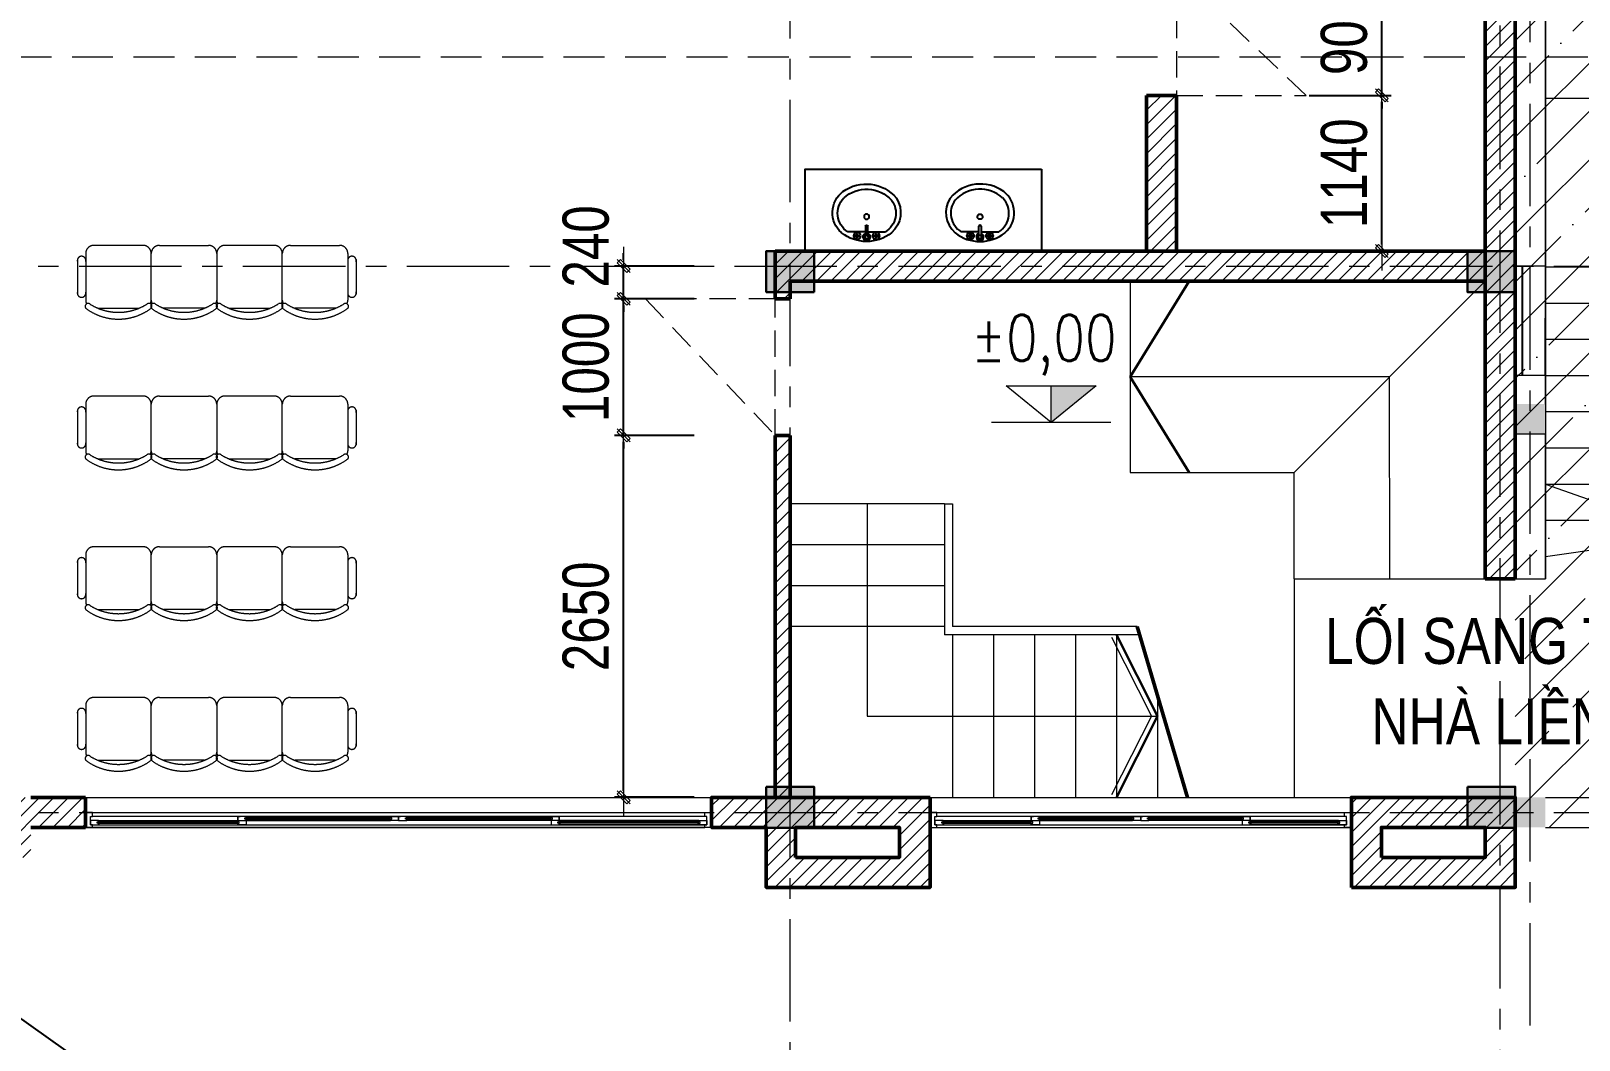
# Model space of a CAD drawing. Header units: millimetres. Extents: x 1109421 to 1726579, y -247837 to 144927.
# Drawn here: x 1673322 to 1684659, y -132311 to -124922 of the extents above; entities that cross this region are included whole.
import ezdxf
from ezdxf.enums import TextEntityAlignment as Align

# ---------------------------------------------------------------- set-up
doc = ezdxf.new("R2010")
doc.units = ezdxf.units.MM
doc.header["$LTSCALE"] = 600
doc.header["$MEASUREMENT"] = 0
for name, pattern in [('00_Hidden', [2.4, 1.6, -0.8]), ('CENTER', [2, 1.25, -0.25, 0.25, -0.25]), ('HIDDEN', [0.375, 0.25, -0.125])]:
    doc.linetypes.add(name, pattern=pattern)
doc.layers.get('0').update_dxf_attribs({"lineweight": 0})
doc.layers.get('Defpoints').update_dxf_attribs({"lineweight": 0})
for name, color, linetype, lineweight in [('0.15_Cua', 144, 'Continuous', 15), ('cat1', 30, 'Continuous', 50), ('cat2', 22, 'Continuous', 30), ('dim', 144, 'Continuous', 13), ('EG Net thay', 7, 'Continuous', 25), ('hatch1', 136, 'Continuous', 9), ('LC Khac', 4, 'Continuous', 9), ('LC MANH DUT', 35, 'HIDDEN', 5), ('LC Text1', 3, 'Continuous', 20), ('LC Text2', 7, 'Continuous', 25), ('manh1', 67, 'Continuous', 13), ('NET-CAT', 3, 'Continuous', 35), ('Noi that', 35, 'Continuous', 9), ('thay1', 63, 'Continuous', 18), ('truc', 76, 'CENTER', 9)]:
    doc.layers.add(name, color=color, linetype=linetype, lineweight=lineweight)
doc.layers.add('KCS_Plotter', color=11, linetype='Continuous', plot=False)
doc.layers.add('MANH', color=147, linetype='Continuous')
doc.styles.add('HOATBIF', font='hoatbif.shx', dxfattribs={"width": 0.8})
doc.styles.add('T1', font='Vnsimli.shx', dxfattribs={"width": 0.8})
doc.styles.add('T2', font='VHARIAL.TTF', dxfattribs={"width": 0.8})
doc.dimstyles.new('1-135', dxfattribs={"dimscale": 135, "dimtxt": 2.5, "dimasz": 0.35, "dimexe": 0.5, "dimexo": 0, "dimgap": 0.8, "dimtad": 1, "dimdec": 0, "dimzin": 0, "dimdsep": 46, "dimtxsty": 'HOATBIF', "dimblk1": 'DOT', "dimblk2": 'DOT', "dimsah": 1, "dimcen": -1, "dimdle": 1, "dimclrd": 256, "dimclre": 256, "dimclrt": 4, "dimadec": 3, "dimazin": 2, "dimtfac": 0.333333, "dimtdec": 0, "dimtix": 1, "dimtmove": 2, "dimatfit": 3, "dimldrblk": 'DOT', "dimfxl": 1, "dimtvp": 0.833333, "dimtolj": 1, "dimtzin": 0, "dimarcsym": 0})

# ---------------------------------------------------------------- blocks, each defined once
blk = doc.blocks.new('dfdfdffđ')
at = {"layer": 'Noi that', "linetype": '00_Hidden'}
for p, q in [((954677, -6213), (954317, -6213)), ((954797, -6213), (955157, -6213)), ((955637, -6213), (955277, -6213)), ((955757, -6213), (956117, -6213)), ((954197, -6316), (954197, -6571)), ((954257, -6273), (954257, -6613)), ((954737, -6613), (954737, -6273)), ((954737, -6613), (954737, -6273)), ((955217, -6273), (955217, -6613)), ((955217, -6273), (955217, -6613)), ((955697, -6613), (955697, -6273)), ((955697, -6613), (955697, -6273)), ((956177, -6273), (956177, -6613)), ((956237, -6316), (956237, -6571)), ((954348, -6673), (954646, -6673)), ((955126, -6673), (954828, -6673)), ((955308, -6673), (955606, -6673)), ((956086, -6673), (955788, -6673))]:
    blk.add_line(p, q, dxfattribs=at)
for centre, radius, start, end in [((954317, -6273), 60, 90, 180), ((954677, -6273), 60, 0, 90), ((954797, -6273), 60, 90, 180), ((955157, -6273), 60, 0, 90), ((955277, -6273), 60, 90, 180), ((955637, -6273), 60, 0, 90), ((955757, -6273), 60, 90, 180), ((956117, -6273), 60, 0, 90), ((954227, -6324), 31.2, 343.7398, 196.2602), ((956207, -6324), 31.2, 343.7398, 196.2602), ((954227, -6562), 31.2, 163.7398, 16.2602), ((956207, -6562), 31.2, 163.7398, 16.2602), ((954275, -6660), 21.9, 57.9726, 216.6901), ((954317, -6613), 60, 180, 207.5844), ((954497, -6353), 400, 233.1301, 306.8699), ((954497, -6310), 393, 237.5758, 302.4242), ((954720, -6660), 21.9, 323.3099, 122.0274), ((954677, -6613), 60, 332.4156, 0), ((954755, -6660), 21.9, 57.9726, 216.6901), ((954797, -6613), 60, 180, 207.5844), ((954977, -6353), 400, 233.1301, 306.8699), ((954977, -6310), 393, 237.5758, 302.4242), ((955200, -6660), 21.9, 323.3099, 122.0274), ((955157, -6613), 60, 332.4156, 0), ((955235, -6660), 21.9, 57.9726, 216.6901), ((955277, -6613), 60, 180, 207.5844), ((955457, -6353), 400, 233.1301, 306.8699), ((955457, -6310), 393, 237.5758, 302.4242), ((955680, -6660), 21.9, 323.3099, 122.0274), ((955637, -6613), 60, 332.4156, 0), ((955715, -6660), 21.9, 57.9726, 216.6901), ((955757, -6613), 60, 180, 207.5844), ((955937, -6353), 400, 233.1301, 306.8699), ((955937, -6310), 393, 237.5758, 302.4242), ((956160, -6660), 21.9, 323.3099, 122.0274), ((956117, -6613), 60, 332.4156, 0)]:
    blk.add_arc(centre, radius, start, end, dxfattribs=at)
blk = doc.blocks.new('CSDS')
at = {"layer": 'MANH'}
for p, q in [((-0.08, -0.72), (-1.37, -0.72)), ((-0.83, -0.4), (-0.77, -0.4)), ((-0.83, -0.44), (-0.77, -0.44)), ((-0.71, -0.33), (-0.71, -0.28)), ((-0.71, -0.55), (-0.71, -0.5)), ((-0.67, -0.28), (-0.67, -0.33)), ((-0.67, -0.5), (-0.67, -0.55)), ((-0.6, -0.4), (-0.55, -0.4)), ((-0.6, -0.44), (-0.55, -0.44)), ((-0.08, -1.12), (-0.08, -0.5)), ((0.1, -0.5), (0.1, -1.12)), ((0.1, -0.72), (1.38, -0.72)), ((0.57, -0.4), (0.63, -0.4)), ((0.57, -0.44), (0.63, -0.44)), ((0.69, -0.33), (0.69, -0.28)), ((0.69, -0.55), (0.69, -0.5)), ((0.73, -0.28), (0.73, -0.33)), ((0.73, -0.5), (0.73, -0.55)), ((0.8, -0.4), (0.85, -0.4)), ((0.8, -0.44), (0.85, -0.44))]:
    blk.add_line(p, q, dxfattribs=at)
for centre, major_axis, start_param, end_param in [((0.01, -2.93), (2.07, 2.07), 0.111462, 1.463911), ((-0.54, -2.11), (1.38, 1.38), 1.512976, 3.273685), ((-0.5, -2.07), (-1.14, 1.14), -0.214848, 1.559642), ((-0.69, -0.42), (0.186, 0.186), 5.497787, 11.780972), ((-0.86, -0.42), (0.0309, 0.0309), 5.497787, 11.780972), ((-0.69, -0.42), (0.0619, 0.0619), 5.497787, 11.780972), ((-0.69, -0.42), (-0.0464, 0.0464), 3.926991, 10.210176), ((-0.69, -0.24), (-0.0309, 0.0309), 3.926991, 10.210176), ((-0.69, -0.59), (-0.0309, 0.0309), 3.926991, 10.210176), ((-0.51, -0.42), (0.0309, 0.0309), 5.497787, 11.780972), ((0.01, -0.34), (0.191, 0.191), 4.257288, 9.879879), ((0.01, -0.34), (0.131, 0.131), 4.416969, 9.720198), ((0.01, -0.33), (0.0928, 0.0928), 5.497787, 11.780972), ((0.01, -1.12), (0.0619, 0.0619), 2.356282, 5.4977), ((0.71, -0.42), (0.186, 0.186), 5.497787, 11.780972), ((0.54, -0.42), (0.0309, 0.0309), 5.497787, 11.780972), ((0.71, -0.42), (0.0619, 0.0619), 5.497787, 11.780972), ((0.71, -0.42), (-0.0464, 0.0464), 3.926991, 10.210176), ((0.71, -0.24), (-0.0309, 0.0309), 3.926991, 10.210176), ((0.71, -0.59), (-0.0309, 0.0309), 3.926991, 10.210176), ((0.89, -0.42), (0.0309, 0.0309), 5.497787, 11.780972), ((0.55, -2.08), (1.13, 1.13), 4.862989, 6.520348), ((0.55, -2.12), (1.38, 1.38), 4.922045, 6.353974), ((0.01, -1.82), (0.134, 0.134), 5.497787, 11.780972), ((-0.02, -1.33), (-2.04, 2.04), 1.723621, 3.229353), ((0.01, -1.38), (1.74, 1.74), 3.187795, 4.763099)]:
    blk.add_ellipse(centre, major_axis=major_axis, ratio=1, start_param=start_param, end_param=end_param, dxfattribs=at)
blk = doc.blocks.new('COT BT')
at = {"layer": 'cat2', "ltscale": 2}
h = blk.add_hatch(color=256, dxfattribs=at)
h.dxf.hatch_style = 1
h.paths.add_polyline_path([(240, 190), (-110, 190), (-110, -110), (240, -110)])
blk.add_lwpolyline([(-110, 190), (240, 190), (240, -110), (-110, -110)], close=True, dxfattribs=at)
blk = doc.blocks.new('t 1')
at = {"layer": 'NET-CAT'}
for points in [[(-3380, -6035), (-3600, -6035), (-3600, -5815), (-3380, -5815)], [(-3380, -8915), (-3600, -8915), (-3600, -8695), (-3380, -8695)]]:
    blk.add_hatch(color=256, dxfattribs=at).paths.add_polyline_path(points)
at = {"layer": 'LC Khac', "ltscale": 5}
for p, q in [((-3380, -5185), (-3380, -2835)), ((-3380, -2835), (-3380, -7095)), ((-3380, -3575), (1035, -3575)), ((-3380, -4805), (-3600, -4805)), ((-3380, -4810), (-1880, -4810)), ((-3380, -5075), (-1930, -5075)), ((-3380, -5075), (-1930, -5075)), ((-3380, -5340), (-1930, -5340)), ((-3600, -5605), (-3600, -6035)), ((-3380, -5605), (-3600, -5605)), ((-3380, -5815), (-3380, -5605)), ((-3380, -5605), (-1930, -5605)), ((-3380, -5870), (-1930, -5870)), ((-3380, -6135), (-1930, -6135)), ((-3380, -6400), (-1930, -6400)), ((-3380, -6665), (-1930, -6665)), ((-3380, -6930), (-1880, -6720)), ((-3380, -8695), (110, -8693))]:
    blk.add_line(p, q, dxfattribs=at)
for points in [[(2019, 6535), (-1950, 6535), (-1950, 5735), (-3600, 5735), (-3600, -4805)], [(-3380, -6400), (-2630, -6665), (-1880, -6400)], [(-3380, -8915), (110, -8915), (110, -8693)]]:
    blk.add_lwpolyline(points, dxfattribs=at)
blk.add_lwpolyline([(-3600, -6035), (-3600, -7095), (-3380, -7095), (-3380, -6035)], close=True, dxfattribs=at)
at = {"layer": 'MANH'}
for p, q in [((-3600, -4805), (-3600, -5605)), ((-3550, -4805), (-3550, -5605)), ((-3380, -5605), (-3380, -5185))]:
    blk.add_line(p, q, dxfattribs=at)
at = {"layer": 'truc'}
blk.add_line((-3490, -10365), (-3490, 7020), dxfattribs=at)
blk = doc.blocks.new('Caodo1')
at = {"layer": 'LC Text1'}
blk.add_hatch(color=256, dxfattribs=at).paths.add_polyline_path([(0, 200.2), (0, 0), (243.4, 200.2)])
for p, q in [((0, 0), (0, 200.2)), ((323.6, 0), (-323.6, 0))]:
    blk.add_line(p, q, dxfattribs=at)
blk.add_lwpolyline([(-243.4, 200.2), (243.4, 200.2), (0, 0), (0, 0)], close=True, dxfattribs=at)
at = {"layer": 'LC Text1', "style": 'T1', "width": 0.8}
blk.add_attdef('%%P0,00', text='', height=250, dxfattribs=at).set_placement((-39, 459.5), align=Align.MIDDLE_CENTER)
blk = doc.blocks.new('*U615')
for p, q in [((50, 0), (4535, 0)), ((50, -110), (4535, -110)), ((95, -20), (1116, -20)), ((1176, -50), (2232, -50)), ((1176, -80), (2232, -80)), ((3409, -50), (2352, -50)), ((3409, -80), (2352, -80)), ((4490, -20), (3469, -20)), ((4490, -50), (3469, -50))]:
    blk.add_line(p, q)
at = {"color": 8, "lineweight": 5}
for p, q in [((50, -20), (4535, -20)), ((4535, -80), (50, -80)), ((95, -30), (1116, -30)), ((95, -40), (1116, -40)), ((95, -50), (1116, -50)), ((1176, -60), (2232, -60)), ((1176, -70), (2232, -70)), ((3409, -60), (2352, -60)), ((3409, -70), (2352, -70)), ((4490, -30), (3469, -30)), ((4490, -40), (3469, -40))]:
    blk.add_line(p, q, dxfattribs=at)
for points in [[(50, -20), (35, -20), (35, -80), (50, -80), (50, -110), (0, -110), (0, 0), (0, 0), (0, 0), (50, 0), (50, -20), (35, -20)], [(4535, -20), (4550, -20), (4550, -80), (4535, -80), (4535, -110), (4585, -110), (4585, 0), (4585, 0), (4585, 0), (4535, 0), (4535, -20), (4550, -20)], [(95, -40), (95, -50), (35, -50), (35, -20), (95, -20), (95, -30), (85, -30), (85, -40), (95, -40)], [(1116, -40), (1116, -50), (1176, -50), (1176, -20), (1116, -20), (1116, -30), (1126, -30), (1126, -40), (1116, -40)], [(1176, -70), (1176, -80), (1116, -80), (1116, -50), (1176, -50), (1176, -60), (1166, -60), (1166, -70), (1176, -70)], [(1116, -50), (1116, -80), (1131, -80)], [(2232, -70), (2232, -80), (2292, -80), (2292, -50), (2232, -50), (2232, -60), (2242, -60), (2242, -70), (2232, -70)], [(2292, -50), (2292, -80), (2277, -80)], [(2292, -50), (2292, -80), (2307, -80)], [(2352, -70), (2352, -80), (2292, -80), (2292, -50), (2352, -50), (2352, -60), (2342, -60), (2342, -70), (2352, -70)], [(3469, -40), (3469, -50), (3409, -50), (3409, -20), (3469, -20), (3469, -30), (3459, -30), (3459, -40), (3469, -40)], [(3409, -70), (3409, -80), (3469, -80), (3469, -50), (3409, -50), (3409, -60), (3419, -60), (3419, -70), (3409, -70)], [(3469, -50), (3469, -80), (3454, -80)], [(4490, -40), (4490, -50), (4550, -50), (4550, -20), (4490, -20), (4490, -30), (4500, -30), (4500, -40), (4490, -40)]]:
    blk.add_lwpolyline(points)
for centre, start, end in [((94, -32), 14.2151, 83.5658), ((94, -38), 276.4342, 345.7849), ((1117, -32), 96.4342, 165.7849), ((1117, -38), 194.2151, 263.5658), ((1175, -62), 14.2151, 83.5658), ((1175, -68), 276.4342, 345.7849), ((2233, -62), 96.4342, 165.7849), ((2233, -68), 194.2151, 263.5658), ((2352, -62), 14.2151, 83.5658), ((2352, -68), 276.4342, 345.7849), ((3410, -62), 96.4342, 165.7849), ((3410, -68), 194.2151, 263.5658), ((3468, -32), 14.2151, 83.5658), ((3468, -38), 276.4342, 345.7849), ((4491, -32), 96.4342, 165.7849), ((4491, -38), 194.2151, 263.5658)]:
    blk.add_arc(centre, 8.25, start, end, dxfattribs=at)
blk = doc.blocks.new('*U614')
for p, q in [((50, 0), (3035, 0)), ((50, -110), (3035, -110)), ((95, -20), (741, -20)), ((801, -50), (1482, -50)), ((801, -80), (1482, -80)), ((2284, -50), (1602, -50)), ((2284, -80), (1602, -80)), ((2990, -20), (2344, -20)), ((2990, -50), (2344, -50))]:
    blk.add_line(p, q)
at = {"color": 8, "lineweight": 5}
for p, q in [((50, -20), (3035, -20)), ((3035, -80), (50, -80)), ((95, -30), (741, -30)), ((95, -40), (741, -40)), ((95, -50), (741, -50)), ((801, -60), (1482, -60)), ((801, -70), (1482, -70)), ((2284, -60), (1602, -60)), ((2284, -70), (1602, -70)), ((2990, -30), (2344, -30)), ((2990, -40), (2344, -40))]:
    blk.add_line(p, q, dxfattribs=at)
for points in [[(50, -20), (35, -20), (35, -80), (50, -80), (50, -110), (0, -110), (0, 0), (0, 0), (0, 0), (50, 0), (50, -20), (35, -20)], [(3035, -20), (3050, -20), (3050, -80), (3035, -80), (3035, -110), (3085, -110), (3085, 0), (3085, 0), (3085, 0), (3035, 0), (3035, -20), (3050, -20)], [(95, -40), (95, -50), (35, -50), (35, -20), (95, -20), (95, -30), (85, -30), (85, -40), (95, -40)], [(741, -40), (741, -50), (801, -50), (801, -20), (741, -20), (741, -30), (751, -30), (751, -40), (741, -40)], [(801, -70), (801, -80), (741, -80), (741, -50), (801, -50), (801, -60), (791, -60), (791, -70), (801, -70)], [(741, -50), (741, -80), (756, -80)], [(1482, -70), (1482, -80), (1542, -80), (1542, -50), (1482, -50), (1482, -60), (1492, -60), (1492, -70), (1482, -70)], [(1542, -50), (1542, -80), (1527, -80)], [(1542, -50), (1542, -80), (1557, -80)], [(1602, -70), (1602, -80), (1542, -80), (1542, -50), (1602, -50), (1602, -60), (1592, -60), (1592, -70), (1602, -70)], [(2344, -40), (2344, -50), (2284, -50), (2284, -20), (2344, -20), (2344, -30), (2334, -30), (2334, -40), (2344, -40)], [(2284, -70), (2284, -80), (2344, -80), (2344, -50), (2284, -50), (2284, -60), (2294, -60), (2294, -70), (2284, -70)], [(2344, -50), (2344, -80), (2329, -80)], [(2990, -40), (2990, -50), (3050, -50), (3050, -20), (2990, -20), (2990, -30), (3000, -30), (3000, -40), (2990, -40)]]:
    blk.add_lwpolyline(points)
for centre, start, end in [((94, -32), 14.2151, 83.5658), ((94, -38), 276.4342, 345.7849), ((742, -32), 96.4342, 165.7849), ((742, -38), 194.2151, 263.5658), ((800, -62), 14.2151, 83.5658), ((800, -68), 276.4342, 345.7849), ((1483, -62), 96.4342, 165.7849), ((1483, -68), 194.2151, 263.5658), ((1602, -62), 14.2151, 83.5658), ((1602, -68), 276.4342, 345.7849), ((2285, -62), 96.4342, 165.7849), ((2285, -68), 194.2151, 263.5658), ((2343, -32), 14.2151, 83.5658), ((2343, -38), 276.4342, 345.7849), ((2991, -32), 96.4342, 165.7849), ((2991, -38), 194.2151, 263.5658)]:
    blk.add_arc(centre, 8.25, start, end, dxfattribs=at)
blk = doc.blocks.new('DOT')
at = {"layer": 'dim'}
for p, q in [((-3, 0), (3, 0)), ((-1, -1), (1, 1))]:
    blk.add_line(p, q, dxfattribs=at)
blk.add_lwpolyline([(0.5, 1), (-1, -0.5), (-0.5, -1), (1, 0.5)], close=True, dxfattribs=at)
blk = doc.blocks.new('*D1778')
at = {"layer": 'Defpoints', "color": 0, "transparency": 16777216}
for p in [(1677662, -127884), (1678179, -127884), (1678179, -130534)]:
    blk.add_point(p, dxfattribs=at)
at = {"layer": 'dim', "lineweight": -2, "transparency": 16777216}
for p, q in [((1678179, -127884), (1677595, -127884)), ((1677662, -130487), (1677662, -127932)), ((1678179, -130534), (1677595, -130534))]:
    blk.add_line(p, q, dxfattribs=at)
at = {"layer": 'dim', "lineweight": -2, "transparency": 16777216, "xscale": 47.25, "yscale": 47.25, "zscale": 47.25}
for p, rotation in [((1677662, -127884), 90), ((1677662, -130534), 270)]:
    blk.add_blockref('DOT', p, dxfattribs=dict(at, rotation=rotation))
at = {"layer": 'dim', "color": 4, "transparency": 16777216, "insert": (1677386, -129209), "char_height": 337.5, "attachment_point": 5, "rotation": 90, "style": 'HOATBIF'}
blk.add_mtext('\\A1;2650', dxfattribs=at)
blk = doc.blocks.new('_Dot')
at = {"color": 0, "linetype": 'ByBlock', "lineweight": -2}
blk.add_line((-0.5, 0), (-1, 0), dxfattribs=at)
at = {"color": 0, "linetype": 'ByBlock', "const_width": 0.5}
blk.add_lwpolyline([(-0.25, 0, 1), (0.25, 0, 1)], format="xyb", close=True, dxfattribs=at)
blk = doc.blocks.new('*D1779')
at = {"layer": 'Defpoints', "color": 0, "transparency": 16777216}
for p in [(1677662, -126884), (1678179, -126884), (1678179, -127884)]:
    blk.add_point(p, dxfattribs=at)
at = {"layer": 'dim', "lineweight": -2, "transparency": 16777216}
for p, q in [((1677662, -126837), (1677662, -126790)), ((1678179, -126884), (1677595, -126884)), ((1677662, -127884), (1677662, -126884)), ((1678179, -127884), (1677595, -127884)), ((1677662, -127932), (1677662, -127979))]:
    blk.add_line(p, q, dxfattribs=at)
at = {"layer": 'dim', "lineweight": -2, "transparency": 16777216, "xscale": 47.25, "yscale": 47.25, "zscale": 47.25}
for p, rotation in [((1677662, -126884), 270), ((1677662, -127884), 90)]:
    blk.add_blockref('DOT', p, dxfattribs=dict(at, rotation=rotation))
at = {"layer": 'dim', "color": 4, "transparency": 16777216, "insert": (1677386, -127384), "char_height": 337.5, "attachment_point": 5, "rotation": 90, "style": 'HOATBIF'}
blk.add_mtext('\\A1;1000', dxfattribs=at)
blk = doc.blocks.new('*D1780')
at = {"layer": 'Defpoints', "color": 0, "transparency": 16777216}
for p in [(1677662, -126644), (1678179, -126644), (1678179, -126884)]:
    blk.add_point(p, dxfattribs=at)
at = {"layer": 'dim', "lineweight": -2, "transparency": 16777216}
for p, q in [((1677662, -126597), (1677662, -126550)), ((1678179, -126644), (1677595, -126644)), ((1677662, -126884), (1677662, -126644)), ((1678179, -126884), (1677595, -126884)), ((1677662, -126932), (1677662, -126979))]:
    blk.add_line(p, q, dxfattribs=at)
at = {"layer": 'dim', "lineweight": -2, "transparency": 16777216, "xscale": 47.25, "yscale": 47.25, "zscale": 47.25}
for p, rotation in [((1677662, -126644), 270), ((1677662, -126884), 90)]:
    blk.add_blockref('DOT', p, dxfattribs=dict(at, rotation=rotation))
at = {"layer": 'dim', "color": 4, "transparency": 16777216, "insert": (1677386, -126500), "char_height": 337.5, "attachment_point": 5, "rotation": 90, "style": 'HOATBIF'}
blk.add_mtext('\\A1;240', dxfattribs=at)
blk = doc.blocks.new('*D1781')
at = {"layer": 'Defpoints', "color": 0, "transparency": 16777216}
for p in [(1682683, -125394), (1683215, -125394), (1682683, -126534)]:
    blk.add_point(p, dxfattribs=at)
at = {"layer": 'dim', "lineweight": -2, "transparency": 16777216}
for p, q in [((1682683, -125394), (1683283, -125394)), ((1683215, -126487), (1683215, -125442)), ((1682683, -126534), (1683283, -126534))]:
    blk.add_line(p, q, dxfattribs=at)
at = {"layer": 'dim', "lineweight": -2, "transparency": 16777216, "xscale": 47.25, "yscale": 47.25, "zscale": 47.25}
for p, rotation in [((1683215, -125394), 90), ((1683215, -126534), 270)]:
    blk.add_blockref('DOT', p, dxfattribs=dict(at, rotation=rotation))
at = {"layer": 'dim', "color": 4, "transparency": 16777216, "insert": (1682939, -125964), "char_height": 337.5, "attachment_point": 5, "rotation": 90, "style": 'HOATBIF'}
blk.add_mtext('\\A1;1140', dxfattribs=at)
blk = doc.blocks.new('*D1782')
at = {"layer": 'Defpoints', "color": 0, "transparency": 16777216}
for p in [(1682683, -124494), (1683215, -124494), (1682683, -125394)]:
    blk.add_point(p, dxfattribs=at)
at = {"layer": 'dim', "lineweight": -2, "transparency": 16777216}
for p, q in [((1683215, -124447), (1683215, -124400)), ((1682683, -124494), (1683283, -124494)), ((1683215, -125394), (1683215, -124494)), ((1682683, -125394), (1683283, -125394)), ((1683215, -125442), (1683215, -125489))]:
    blk.add_line(p, q, dxfattribs=at)
at = {"layer": 'dim', "lineweight": -2, "transparency": 16777216, "xscale": 47.25, "yscale": 47.25, "zscale": 47.25}
for p, rotation in [((1683215, -124494), 270), ((1683215, -125394), 90)]:
    blk.add_blockref('DOT', p, dxfattribs=dict(at, rotation=rotation))
at = {"layer": 'dim', "color": 4, "transparency": 16777216, "insert": (1682939, -124944), "char_height": 337.5, "attachment_point": 5, "rotation": 90, "style": 'HOATBIF'}
blk.add_mtext('\\A1;900', dxfattribs=at)

msp = doc.modelspace()

# ---------------------------------------------------------------- hatches: boundary and pattern name
at = {"layer": 'hatch1'}
h = msp.add_hatch(dxfattribs=at)
h.set_pattern_fill('ANSI35', color=256, scale=2000)
h.set_pattern_definition([(45, (-401174, -175305.75), (-353.55339, 353.55339), []), (45, (-400820.44, -175305.75), (-353.55339, 353.55339), [625, -125, 0, -125])])
h.paths.add_polyline_path([(1686917.6, -115304.3), (1685841.7, -115304.3), (1685841.7, -116104.3), (1684191.7, -116104.3), (1684191.7, -130754.3), (1686917.6, -130754.3), (1686917.6, -122162.1), (1686710.6, -122162.1), (1687345.6, -121909.1), (1686917.6, -121909.1)])
h.paths.add_polyline_path([(1684931.4, -122688.2), (1686431.4, -122688.2), (1686431.4, -122045.4), (1684931.4, -122045.4)], flags=24)
h.paths.add_polyline_path([(1684533.4, -122167.9), (1686762.1, -122167.9), (1686762.1, -121517.7), (1684533.4, -121517.7)], flags=24)
h = msp.add_hatch(dxfattribs=at)
h.set_pattern_fill('ANSI31', color=256, scale=600)
h.set_pattern_definition([(45, (-378898.68, -175305.75), (-53.0330086, 53.0330086), [])])
h.paths.add_polyline_path([(1643451.7, -130534.3), (1643051.7, -130534.3), (1642391.7, -130534.3), (1642391.7, -126244.3), (1642171.7, -126244.3), (1642171.7, -130754.3), (1642171.7, -130974.3), (1643051.7, -130974.3), (1643051.7, -130754.3), (1643451.7, -130754.3)])
h.paths.add_polyline_path([(1649121.7, -130534.3), (1648721.7, -130534.3), (1647841.7, -130534.3), (1647441.7, -130534.3), (1647441.7, -130754.3), (1647841.7, -130754.3), (1647841.7, -130974.3), (1648721.7, -130974.3), (1648721.7, -130754.3), (1649121.7, -130754.3)])
h.paths.add_polyline_path([(1653841.7, -130534.3), (1653441.7, -130534.3), (1653441.7, -130754.3), (1653841.7, -130754.3), (1653841.7, -130974.3), (1654721.7, -130974.3), (1654721.7, -130754.3), (1655121.7, -130754.3), (1655121.7, -130534.3), (1654721.7, -130534.3)])
h.paths.add_polyline_path([(1659441.7, -130754.3), (1659441.7, -130534.3), (1658561.7, -130534.3), (1658161.7, -130534.3), (1658161.7, -130754.3), (1658561.7, -130754.3), (1658561.7, -130974.3), (1659441.7, -130974.3)])
h.paths.add_polyline_path([(1659111.7, -126534.3), (1658891.7, -126534.3), (1658891.7, -130534.3), (1659111.7, -130534.3)])
h.paths.add_polyline_path([(1662121.7, -130534.3), (1661241.7, -130534.3), (1661241.7, -130754.3), (1661241.7, -130974.3), (1662121.7, -130974.3)])
h.paths.add_polyline_path([(1667721.7, -130534.3), (1667321.7, -130534.3), (1666441.7, -130534.3), (1666441.7, -130754.3), (1666441.7, -130974.3), (1667321.7, -130974.3), (1667321.7, -130754.3), (1667721.7, -130754.3)])
h.paths.add_polyline_path([(1673721.7, -130534.3), (1673321.7, -130534.3), (1672441.7, -130534.3), (1672041.7, -130534.3), (1672041.7, -130754.3), (1672441.7, -130754.3), (1672441.7, -130974.3), (1673321.7, -130974.3), (1673321.7, -130754.3), (1673721.7, -130754.3)])
h.paths.add_polyline_path([(1679906.7, -130534.3), (1678306.7, -130534.3), (1678306.7, -130754.3), (1678706.7, -130754.3), (1678706.7, -131194.3), (1679906.7, -131194.3)])
h.paths.add_polyline_path([(1679681.2, -130754.3), (1679681.2, -130974.3), (1678921.2, -130974.3), (1678921.2, -130754.3)], flags=16)
h.paths.add_polyline_path([(1684191.7, -130534.3), (1682991.7, -130534.3), (1682991.7, -131194.3), (1684191.7, -131194.3)])
h.paths.add_polyline_path([(1683971.7, -130754.3), (1683971.7, -130974.3), (1683211.7, -130974.3), (1683211.7, -130754.3)], flags=16)
h.paths.add_polyline_path([(1678881.7, -127884.3), (1678771.7, -127884.3), (1678771.7, -130534.3), (1678881.7, -130534.3)])
h.paths.add_polyline_path([(1683971.7, -126534.3), (1678771.7, -126534.3), (1678771.7, -126884.3), (1678881.7, -126884.3), (1678881.7, -126754.3), (1683971.7, -126754.3)], flags=17)
h.paths.add_polyline_path([(1681711.7, -125394.3), (1681491.7, -125394.3), (1681491.7, -126534.3), (1681711.7, -126534.3)], flags=17)
h.paths.add_polyline_path([(1684191.7, -118534.3), (1642171.7, -118534.3), (1642171.7, -124044.3), (1642391.7, -124044.3), (1642391.7, -123754.3), (1643881.7, -123754.3), (1643881.7, -123644.3), (1642391.7, -123644.3), (1642391.7, -118754.3), (1646266.7, -118754.3), (1646266.7, -123644.3), (1645181.7, -123644.3), (1645181.7, -123754.3), (1646266.7, -123754.3), (1646376.7, -123754.3), (1648566.7, -123754.3), (1648566.7, -123644.3), (1646376.7, -123644.3), (1646376.7, -118754.3), (1650186.7, -118754.3), (1650186.7, -123644.3), (1649866.7, -123644.3), (1649866.7, -123754.3), (1650186.7, -123754.3), (1650296.7, -123754.3), (1651906.7, -123754.3), (1651906.7, -123644.3), (1650296.7, -123644.3), (1650296.7, -118754.3), (1654171.7, -118754.3), (1654171.7, -123644.3), (1653206.7, -123644.3), (1653206.7, -123754.3), (1657671.7, -123754.3), (1657671.7, -123644.3), (1654391.7, -123644.3), (1654391.7, -118754.3), (1658891.7, -118754.3), (1658891.7, -123644.3), (1658671.7, -123644.3), (1658671.7, -123754.3), (1659513.5, -123754.3), (1659733.5, -123534.3), (1659111.7, -123534.3), (1659111.7, -118754.3), (1661571.7, -118754.3), (1661571.7, -123534.3), (1660893.5, -123534.3), (1661113.5, -123754.3), (1661791.7, -123754.3), (1664001.7, -123754.3), (1664001.7, -123644.3), (1661791.7, -123644.3), (1661791.7, -118754.3), (1666771.7, -118754.3), (1666771.7, -123644.3), (1666991.7, -123644.3), (1666991.7, -118754.3), (1671391.7, -118754.3), (1671391.7, -123644.3), (1669901.7, -123644.3), (1669901.7, -123754.3), (1673101.7, -123754.3), (1673101.7, -123644.3), (1671501.7, -123644.3), (1671501.7, -118754.3), (1676051.7, -118754.3), (1676051.7, -123644.3), (1674401.7, -123644.3), (1674401.7, -123754.3), (1675771.7, -123754.3), (1677651.7, -123754.3), (1677651.7, -123534.3), (1676271.7, -123534.3), (1676271.7, -118754.3), (1678771.7, -118754.3), (1678771.7, -123534.3), (1678551.7, -123534.3), (1678551.7, -123754.3), (1679211.7, -123754.3), (1679211.7, -123534.3), (1678991.7, -123534.3), (1678991.7, -118754.3), (1681491.7, -118754.3), (1681491.7, -124494.3), (1681711.7, -124494.3), (1681711.7, -118754.3), (1683971.7, -118754.3), (1683971.7, -128934.3), (1684191.7, -128934.3)])
h.paths.add_polyline_path([(1681491.7, -123534.3), (1680111.7, -123534.3), (1680111.7, -123754.3), (1681491.7, -123754.3)], flags=17)
h.paths.add_polyline_path([(1668601.7, -123644.3), (1665301.7, -123644.3), (1665301.7, -123754.3), (1668601.7, -123754.3)], flags=17)

# ---------------------------------------------------------------- linework, layer by layer
at = {"layer": 'cat1'}
for p, q in [((1684191.7, -118534.3), (1684191.7, -128934.3)), ((1683971.7, -128934.3), (1683971.7, -118754.3)), ((1681491.7, -126534.3), (1681491.7, -125394.3)), ((1681711.7, -125394.3), (1681491.7, -125394.3)), ((1681711.7, -126534.3), (1681711.7, -125394.3)), ((1678771.7, -126534.3), (1683971.7, -126534.3)), ((1678771.7, -126534.3), (1678771.7, -126884.3)), ((1678881.7, -126754.3), (1683971.7, -126754.3)), ((1678881.7, -126754.3), (1678881.7, -126884.3)), ((1678771.7, -126884.3), (1678881.7, -126884.3)), ((1678771.7, -127884.3), (1678771.7, -130534.3)), ((1678771.7, -127884.3), (1678881.7, -127884.3)), ((1678881.7, -127884.3), (1678881.7, -130534.3)), ((1684191.7, -128934.3), (1683971.7, -128934.3)), ((1673721.7, -130534.3), (1673321.7, -130534.3)), ((1673721.7, -130754.3), (1673721.7, -130534.3)), ((1673321.7, -130754.3), (1673721.7, -130754.3))]:
    msp.add_line(p, q, dxfattribs=at)
msp.add_lwpolyline([(1681421.7, -129284.3), (1681791.7, -130534.3)], dxfattribs=at)
for points in [[(1679906.7, -130534.3), (1679906.7, -131194.3), (1678706.7, -131194.3), (1678706.7, -130754.3), (1678306.7, -130754.3), (1678306.7, -130534.3)], [(1682991.7, -131194.3), (1684191.7, -131194.3), (1684191.7, -130534.3), (1682991.7, -130534.3)], [(1678921.2, -130974.3), (1679681.2, -130974.3), (1679681.2, -130754.3), (1678921.2, -130754.3)], [(1683211.7, -130974.3), (1683971.7, -130974.3), (1683971.7, -130754.3), (1683211.7, -130754.3)]]:
    msp.add_lwpolyline(points, close=True, dxfattribs=at)
at = {"layer": 'cat2'}
for p in [(1681802.7, -126754.3), (1681802.7, -128154.3)]:
    msp.add_line(p, (1681371.7, -127454.3), dxfattribs=at)
msp.add_lwpolyline([(1681271.7, -129344.3), (1681571.7, -129939.3), (1681271.7, -130534.3)], dxfattribs=at)
at = {"layer": 'EG Net thay', "ltscale": 250}
msp.add_lwpolyline([(1680721.7, -125934.3), (1680721.7, -126534.3), (1678991.7, -126534.3), (1678991.7, -125934.3), (1679546.7, -125934.3)], close=True, dxfattribs=at)
at = {"layer": 'hatch1'}
for points in [[(1683272.1, -128934.3), (1683271.7, -127454.3), (1681371.7, -127454.3), (1681802.7, -126754.3)], [(1681236, -129362.3), (1681526.9, -129939.3), (1681236, -130516.3)]]:
    msp.add_lwpolyline(points, dxfattribs=at)
at = {"layer": 'KCS_Plotter'}
msp.add_line((1636182.2, -105945.3), (1696389.3, -148520.3), dxfattribs=at)
at = {"layer": 'LC MANH DUT', "ltscale": 2}
msp.add_line((1638522.3, -125110.6), (1687178.5, -125110.6), dxfattribs=at)
at = {"layer": 'manh1'}
for p, q in [((1679446.7, -128384.3), (1679446.7, -129939.3)), ((1679446.7, -129939.3), (1681571.7, -129939.3))]:
    msp.add_line(p, q, dxfattribs=at)
at = {"layer": 'Noi that', "linetype": '00_Hidden', "ltscale": 0.2}
for p, q in [((1681711.7, -124494.3), (1681711.7, -125394.3)), ((1682661.7, -125394.3), (1681711.7, -124494.3)), ((1681711.7, -125394.3), (1682661.7, -125394.3)), ((1678771.7, -126884.3), (1677821.7, -126884.3)), ((1677821.7, -126884.3), (1678771.7, -127884.3)), ((1678771.7, -127884.3), (1678771.7, -126884.3))]:
    msp.add_line(p, q, dxfattribs=at)
at = {"layer": 'thay1'}
for p, q in [((1682571.7, -128154.3), (1683971.7, -126754.3)), ((1682572.1, -128934.3), (1682571.7, -128154.3)), ((1680011.7, -128384.3), (1678881.7, -128384.3)), ((1680011.7, -128384.3), (1680011.7, -129344.3)), ((1680011.7, -128384.3), (1680071.7, -128384.3)), ((1680071.7, -128384.3), (1680071.7, -129284.3)), ((1680011.7, -128684.3), (1678881.7, -128684.3)), ((1680011.7, -128984.3), (1678881.7, -128984.3)), ((1682572.1, -128934.3), (1683972.1, -128934.3)), ((1682572.1, -128934.3), (1682572.1, -130534.3)), ((1680011.7, -129284.3), (1678881.7, -129284.3)), ((1681439.5, -129344.3), (1680011.7, -129344.3)), ((1681421.7, -129284.3), (1680071.7, -129284.3)), ((1680071.7, -129344.3), (1680071.7, -130534.3)), ((1680371.7, -129344.3), (1680371.7, -130534.3)), ((1680671.7, -129344.3), (1680671.7, -130534.3)), ((1680971.7, -129344.3), (1680971.7, -130534.3)), ((1681271.7, -129344.3), (1681271.7, -130534.3)), ((1681571.7, -129791.1), (1681571.7, -130534.3)), ((1679901.2, -130534.3), (1682991.7, -130534.3)), ((1679901.2, -130754.3), (1682991.7, -130754.3))]:
    msp.add_line(p, q, dxfattribs=at)
msp.add_lwpolyline([(1681371.7, -126754.3), (1681371.7, -128154.3), (1682571.7, -128154.3)], dxfattribs=at)
msp.add_lwpolyline([(1673721.7, -130534.3), (1678306.7, -130534.3), (1678306.7, -130754.3), (1673721.7, -130754.3)], close=True, dxfattribs=at)
at = {"layer": 'truc'}
for p, q in [((1678881.7, -135776.6), (1678881.7, -115590.8)), ((1684081.7, -135533.1), (1684081.7, -115590.8)), ((1640074.4, -126644.3), (1687045.1, -126644.3)), ((1640074.4, -130644.3), (1687045.1, -130644.3))]:
    msp.add_line(p, q, dxfattribs=at)

# ---------------------------------------------------------------- block references
at = {"layer": '0.15_Cua', "xscale": -1, "rotation": 180}
for name, p in [('*U615', (1673721.7, -130754.3)), ('*U614', (1679906.7, -130754.3))]:
    msp.add_blockref(name, p, dxfattribs=at)
at = {"layer": 'cat1'}
for name, p in [('t 1', (1687792.1, -121839.8)), ('dfdfdffđ', (719465.4, -120279.3)), ('dfdfdffđ', (719465.4, -121382.7)), ('dfdfdffđ', (719465.4, -122486.2)), ('dfdfdffđ', (719465.4, -123589.6)), ('COT BT', (1678816.7, -130646.7)), ('COT BT', (1683951.7, -130646.7))]:
    msp.add_blockref(name, p, dxfattribs=at)
at = {"layer": 'cat1', "rotation": 180}
for p in [(1678946.7, -126644.3), (1684081.7, -126644.3)]:
    msp.add_blockref('COT BT', p, dxfattribs=at)
at = {"layer": 'LC Text1'}
ref = msp.add_blockref('Caodo1', (1680793.2, -127790.5), dxfattribs=dict(at, xscale=1.35, yscale=1.35, zscale=1.35))
ref.add_attrib('%%P0,00', '%%p0,00', dxfattribs={"layer": 'LC Text2', "height": 337.5, "style": 'T1', "width": 0.8}).set_placement((1680740.5, -127170.1), align=Align.MIDDLE_CENTER)
at = {"layer": 'MANH', "yscale": 100, "zscale": 100, "rotation": 180}
for p, xscale in [((1679440.7, -126464.3), -100), ((1680272.8, -126464.3), 100)]:
    msp.add_blockref('CSDS', p, dxfattribs=dict(at, xscale=xscale))

# ---------------------------------------------------------------- texts
at = {"layer": 'LC Text2', "style": 'T2', "width": 0.8}
for s, p in [('lèi sang tÇng 1', (1682798.5, -129557.3)), ('nhµ liÒn kÒ', (1683138.3, -130146.6))]:
    msp.add_text(s, height=337.5, dxfattribs=at).set_placement(p)

# ---------------------------------------------------------------- dimensions: what is measured, and where the dimension line sits
at = {"layer": 'dim'}
for base, p1, p2, picture, middle in [((1683215.4, -124494.3), (1682683.1, -125394.3), (1682683.1, -124494.3), '*D1782', (1682938.7, -124944.3)), ((1683215.4, -125394.3), (1682683.1, -126534.3), (1682683.1, -125394.3), '*D1781', (1682938.7, -125964.3)), ((1677662.5, -126884.3), (1678178.9, -127884.3), (1678178.9, -126884.3), '*D1779', (1677385.7, -127384.3)), ((1677662.5, -127884.3), (1678178.9, -130534.3), (1678178.9, -127884.3), '*D1778', (1677385.7, -129209.3))]:
    dim = msp.add_linear_dim(base=base, p1=p1, p2=p2, angle=90, dimstyle='1-135', dxfattribs=at)
    dim.commit()
    dim.dimension.update_dxf_attribs({"geometry": picture, "text_midpoint": middle})
dim = msp.add_linear_dim(base=(1677662.5, -126644.3), p1=(1678178.9, -126884.3), p2=(1678178.9, -126644.3), angle=90, dimstyle='1-135', dxfattribs=at)
dim.commit()
dim.dimension.update_dxf_attribs({"geometry": '*D1780', "text_midpoint": (1677385.7, -126499.9), "dimtype": 160})

doc.saveas('drawing.dxf')
